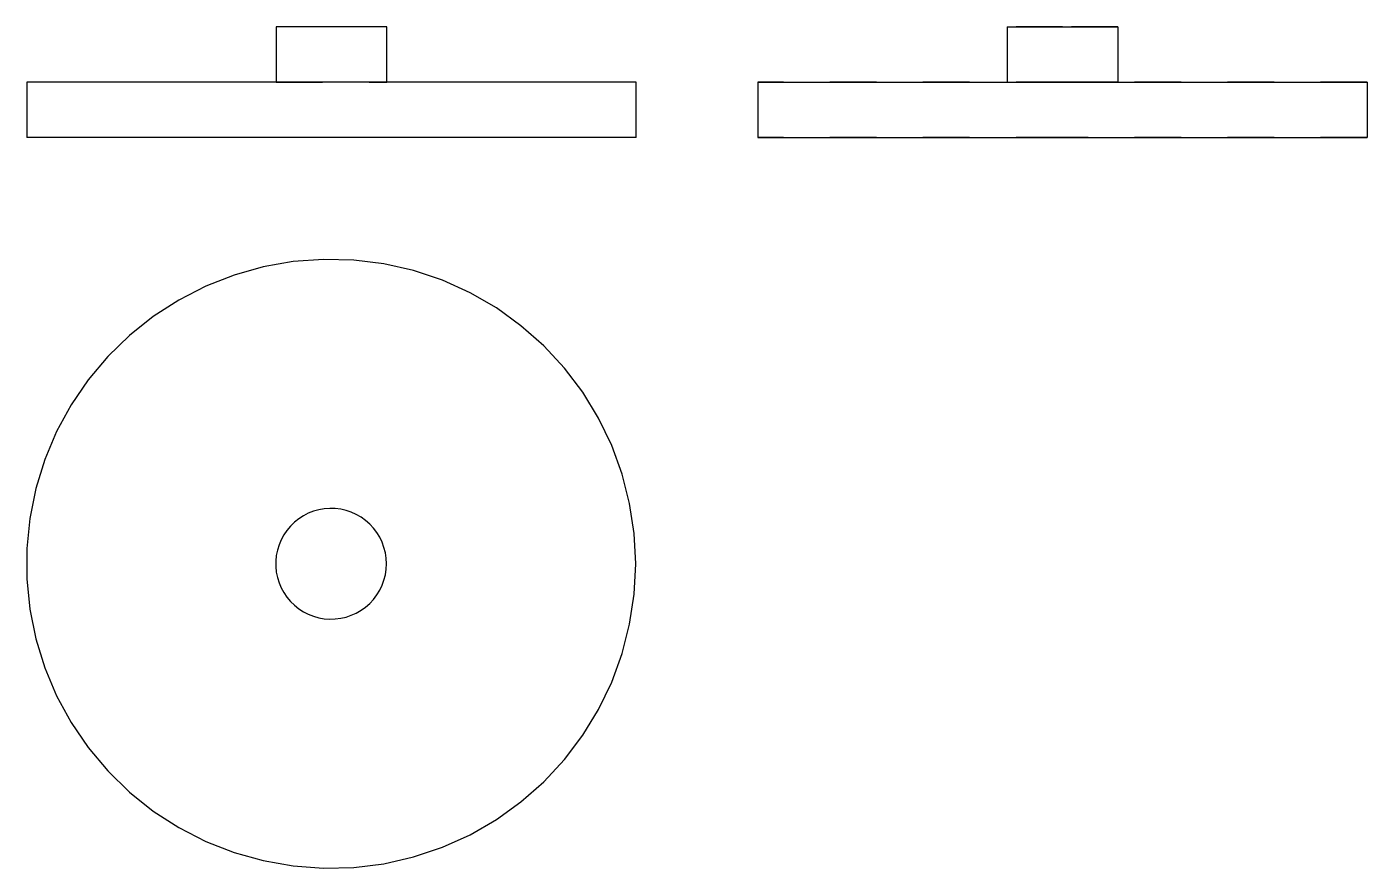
# Model space of a CAD drawing. Extents: x 0 to 2.88, y 0 to 1.81.
import ezdxf

# ---------------------------------------------------------------- set-up
doc = ezdxf.new("R2010")
doc.units = 0
doc.linetypes.add('HIDDEN', pattern=[0.065477, 0.043673, -0.021804])
for name, color, linetype in [('FRONT', 7, 'CONTINUOUS'), ('FRONT_HID', 7, 'HIDDEN'), ('LEFT', 7, 'CONTINUOUS'), ('LEFT_HID', 7, 'HIDDEN'), ('TOP', 7, 'CONTINUOUS')]:
    doc.layers.add(name, color=color, linetype=linetype)

msp = doc.modelspace()

# ---------------------------------------------------------------- linework, layer by layer
at = {"layer": 'FRONT'}
for p, q in [((0.77381, 1.809117), (0.535714, 1.809117)), ((0.535714, 1.809117), (0.535714, 1.690069)), ((0.77381, 1.690069), (0.77381, 1.809117)), ((1.309524, 1.690069), (0, 1.690069)), ((0, 1.690069), (0, 1.571022)), ((1.309524, 1.571022), (1.309524, 1.690069)), ((1.309524, 1.571022), (0, 1.571022))]:
    msp.add_line(p, q, dxfattribs=at)
at = {"layer": 'FRONT_HID', "linetype": 'HIDDEN'}
for p, q in [((0.77381, 1.690069), (0.535714, 1.690069)), ((0.535714, 1.690069), (0.77381, 1.690069))]:
    msp.add_line(p, q, dxfattribs=at)
at = {"layer": 'LEFT'}
for p, q in [((2.107143, 1.809117), (2.345238, 1.809117)), ((2.107143, 1.809117), (2.107143, 1.690069)), ((2.345238, 1.809117), (2.345238, 1.690069)), ((1.571429, 1.690069), (2.880952, 1.690069)), ((1.571429, 1.690069), (1.571429, 1.571022)), ((2.880952, 1.690069), (2.880952, 1.571022)), ((1.571429, 1.571022), (2.880952, 1.571022))]:
    msp.add_line(p, q, dxfattribs=at)
at = {"layer": 'LEFT_HID', "linetype": 'HIDDEN'}
for p, q in [((2.22619, 1.809117), (2.107143, 1.809117)), ((2.345238, 1.809117), (2.22619, 1.809117)), ((2.22619, 1.690069), (1.571429, 1.690069)), ((2.22619, 1.690069), (2.107143, 1.690069)), ((2.107143, 1.690069), (2.345238, 1.690069)), ((2.880952, 1.690069), (2.22619, 1.690069)), ((2.345238, 1.690069), (2.22619, 1.690069)), ((2.22619, 1.571022), (1.571429, 1.571022)), ((2.880952, 1.571022), (2.22619, 1.571022))]:
    msp.add_line(p, q, dxfattribs=at)
at = {"layer": 'TOP'}
for p, q in [((0.572532, 1.304239), (0.50825, 1.292904)), ((0.637624, 1.309117), (0.572532, 1.304239)), ((0.702878, 1.307489), (0.637624, 1.309117)), ((0.767646, 1.299373), (0.702878, 1.307489)), ((0.831284, 1.284848), (0.767646, 1.299373)), ((0.445415, 1.275225), (0.384653, 1.251378)), ((0.50825, 1.292904), (0.445415, 1.275225)), ((0.893159, 1.264059), (0.831284, 1.284848)), ((0.384653, 1.251378), (0.326567, 1.221599)), ((0.952657, 1.237213), (0.893159, 1.264059)), ((0.326567, 1.221599), (0.271735, 1.186184)), ((1.009187, 1.204575), (0.952657, 1.237213)), ((0.271735, 1.186184), (0.220701, 1.145487)), ((1.062185, 1.166472), (1.009187, 1.204575)), ((1.111127, 1.123281), (1.062185, 1.166472)), ((0.220701, 1.145487), (0.173974, 1.09991)), ((0.173974, 1.09991), (0.132016, 1.049907)), ((1.155525, 1.075431), (1.111127, 1.123281)), ((1.194938, 1.023399), (1.155525, 1.075431)), ((0.132016, 1.049907), (0.095246, 0.995974)), ((1.228974, 0.967701), (1.194938, 1.023399)), ((0.095246, 0.995974), (0.064028, 0.938649)), ((1.257296, 0.908891), (1.228974, 0.967701)), ((0.064028, 0.938649), (0.038673, 0.8785)), ((1.279621, 0.847553), (1.257296, 0.908891)), ((0.038673, 0.8785), (0.019433, 0.816126)), ((1.295728, 0.784297), (1.279621, 0.847553)), ((0.019433, 0.816126), (0.006499, 0.752146)), ((1.305456, 0.719752), (1.295728, 0.784297)), ((0.006499, 0.752146), (0, 0.687196)), ((0.584455, 0.751218), (0.575176, 0.743818)), ((0.594424, 0.757657), (0.584455, 0.751218)), ((0.604985, 0.763071), (0.594424, 0.757657)), ((0.616033, 0.767407), (0.604985, 0.763071)), ((0.627457, 0.770621), (0.616033, 0.767407)), ((0.639145, 0.772682), (0.627457, 0.770621)), ((0.65098, 0.773569), (0.639145, 0.772682)), ((0.662844, 0.773273), (0.65098, 0.773569)), ((0.67462, 0.771797), (0.662844, 0.773273)), ((0.686191, 0.769157), (0.67462, 0.771797)), ((0.697441, 0.765377), (0.686191, 0.769157)), ((0.708259, 0.760496), (0.697441, 0.765377)), ((0.718537, 0.754561), (0.708259, 0.760496)), ((0.728173, 0.747634), (0.718537, 0.754561)), ((0.559051, 0.72644), (0.552366, 0.716634)), ((0.56668, 0.735531), (0.559051, 0.72644)), ((0.575176, 0.743818), (0.56668, 0.735531)), ((0.737071, 0.739781), (0.728173, 0.747634)), ((0.745144, 0.731081), (0.737071, 0.739781)), ((0.75231, 0.72162), (0.745144, 0.731081)), ((0.758498, 0.711493), (0.75231, 0.72162)), ((0.54208, 0.695275), (0.538582, 0.683934)), ((0.54669, 0.706211), (0.54208, 0.695275)), ((0.552366, 0.716634), (0.54669, 0.706211)), ((0.763648, 0.700801), (0.758498, 0.711493)), ((0.767707, 0.689648), (0.763648, 0.700801)), ((1.30871, 0.654558), (1.305456, 0.719752)), ((0, 0.687196), (0, 0.621921)), ((0.53623, 0.672302), (0.535048, 0.660492)), ((0.538582, 0.683934), (0.53623, 0.672302)), ((0.770635, 0.678147), (0.767707, 0.689648)), ((0.772404, 0.666412), (0.770635, 0.678147)), ((0.772996, 0.654558), (0.772404, 0.666412)), ((0.535048, 0.660492), (0.535048, 0.648624)), ((0.535048, 0.648624), (0.53623, 0.636815)), ((0.53623, 0.636815), (0.538582, 0.625183)), ((0.770635, 0.63097), (0.772404, 0.642705)), ((0.772404, 0.642705), (0.772996, 0.654558)), ((1.305456, 0.589365), (1.30871, 0.654558)), ((0, 0.621921), (0.006499, 0.556971)), ((0.538582, 0.625183), (0.54208, 0.613842)), ((0.54208, 0.613842), (0.54669, 0.602906)), ((0.758498, 0.597623), (0.763648, 0.608316)), ((0.763648, 0.608316), (0.767707, 0.619468)), ((0.767707, 0.619468), (0.770635, 0.63097)), ((0.54669, 0.602906), (0.552366, 0.592483)), ((0.552366, 0.592483), (0.559051, 0.582677)), ((0.559051, 0.582677), (0.56668, 0.573585)), ((0.737071, 0.569336), (0.745144, 0.578036)), ((0.745144, 0.578036), (0.75231, 0.587496)), ((0.75231, 0.587496), (0.758498, 0.597623)), ((1.295728, 0.52482), (1.305456, 0.589365)), ((0.006499, 0.556971), (0.019433, 0.492991)), ((0.56668, 0.573585), (0.575176, 0.565299)), ((0.575176, 0.565299), (0.584455, 0.557899)), ((0.584455, 0.557899), (0.594424, 0.55146)), ((0.594424, 0.55146), (0.604985, 0.546046)), ((0.697441, 0.54374), (0.708259, 0.548621)), ((0.708259, 0.548621), (0.718537, 0.554555)), ((0.718537, 0.554555), (0.728173, 0.561483)), ((0.728173, 0.561483), (0.737071, 0.569336)), ((0.604985, 0.546046), (0.616033, 0.54171)), ((0.616033, 0.54171), (0.627457, 0.538496)), ((0.627457, 0.538496), (0.639145, 0.536435)), ((0.639145, 0.536435), (0.65098, 0.535548)), ((0.65098, 0.535548), (0.662844, 0.535844)), ((0.662844, 0.535844), (0.67462, 0.537319)), ((0.67462, 0.537319), (0.686191, 0.53996)), ((0.686191, 0.53996), (0.697441, 0.54374)), ((1.279621, 0.461564), (1.295728, 0.52482)), ((0.019433, 0.492991), (0.038673, 0.430617)), ((1.257296, 0.400226), (1.279621, 0.461564)), ((0.038673, 0.430617), (0.064028, 0.370468)), ((1.228974, 0.341416), (1.257296, 0.400226)), ((0.064028, 0.370468), (0.095246, 0.313142)), ((1.194938, 0.285718), (1.228974, 0.341416)), ((0.095246, 0.313142), (0.132016, 0.25921)), ((1.155525, 0.233686), (1.194938, 0.285718)), ((0.132016, 0.25921), (0.173974, 0.209207)), ((1.111127, 0.185836), (1.155525, 0.233686)), ((0.173974, 0.209207), (0.220701, 0.16363)), ((1.062185, 0.142645), (1.111127, 0.185836)), ((0.220701, 0.16363), (0.271735, 0.122932)), ((0.271735, 0.122932), (0.326567, 0.087518)), ((1.009187, 0.104541), (1.062185, 0.142645)), ((0.326567, 0.087518), (0.384653, 0.057739)), ((0.952657, 0.071904), (1.009187, 0.104541)), ((0.384653, 0.057739), (0.445415, 0.033892)), ((0.893159, 0.045058), (0.952657, 0.071904)), ((0.445415, 0.033892), (0.50825, 0.016213)), ((0.831284, 0.024269), (0.893159, 0.045058)), ((0.50825, 0.016213), (0.572532, 0.004878)), ((0.572532, 0.004878), (0.637624, 0)), ((0.637624, 0), (0.702878, 0.001627)), ((0.702878, 0.001627), (0.767646, 0.009744)), ((0.767646, 0.009744), (0.831284, 0.024269))]:
    msp.add_line(p, q, dxfattribs=at)

doc.saveas('drawing.dxf')
